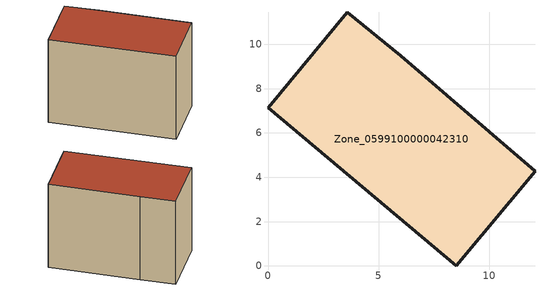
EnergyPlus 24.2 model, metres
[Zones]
Zone_0599100000042310
 floor ground (C_G): 8.5,0 0,7.13 3.59,11.46 5.99,9.48 12.06,4.28 z0
 wall outside (C_F): 8.5,0 12.06,4.28 5.99,9.48 3.59,11.46 0,7.13 8.5,0 z0:8.15
 roof outside (C_R): 0,7.13 8.5,0 12.06,4.28 5.99,9.48 3.59,11.46 z8.15
[BUILDING]
Pand.0599100000042310: North Axis=0; Terrain=City; Loads Convergence Tolerance Value=0.04; Temperature Convergence Tolerance Value=0.4; Solar Distribution=FullExterior; Maximum Number of Warmup Days=25; Minimum Number of Warmup Days=1
[Site:Location]
Rotterdam.The.Hague.AP_ZH_NLD Design_Conditions: Latitude=51.96; Longitude=4.45; Time Zone=1; Elevation=-4.5
[SITE:GROUNDTEMPERATURE:BUILDINGSURFACE]
18, 18, 18, 18, 18, 18, 18, 18, 18, 18, 18, 18
[MATERIAL] Thermal Absorptance=0.9; Solar Absorptance=0.7; Visible Absorptance=0.7
Name | Roughness | Thickness | Conductivity | Density | Specific Heat
G.TI.1946 | MediumSmooth | 0.15 | 1 | 540 | 1210
F.TI.1946 | Rough | 0.3 | 0.857143 | 1920 | 840
R.TI.1946 | MediumRough | 0.2 | 0.1 | 1500 | 1000
[CONSTRUCTION]
C_G: G.TI.1946
C_F: F.TI.1946
C_R: R.TI.1946
[ZONE]
Zone_0599100000042310: Type=1; Multiplier=1; Ceiling Height=Autocalculate; Volume=Autocalculate; Floor Area=autocalculate; Part of Total Floor Area=Yes
[ZONEINFILTRATION:DESIGNFLOWRATE]
Infil_Zone_0599100000042310: Zone or ZoneList or Space or SpaceList=Zone_0599100000042310; Schedule=AlwaysOn; Design Flow Rate Calculation Method=Flow/Area; Flow Rate per Floor Area=0.003; Constant Term Coefficient=1; Temperature Term Coefficient=0; Velocity Term Coefficient=0; Velocity Squared Term Coefficient=0
[HVACTEMPLATE:ZONE:IDEALLOADSAIRSYSTEM]
Zone_0599100000042310: Maximum Heating Supply Air Temperature=50; Minimum Cooling Supply Air Temperature=13; Maximum Heating Supply Air Humidity Ratio=0.0156; Minimum Cooling Supply Air Humidity Ratio=0.0077; Heating Limit=NoLimit; Cooling Limit=NoLimit; Dehumidification Control Type=ConstantSensibleHeatRatio; Cooling Sensible Heat Ratio=0.7; Dehumidification Setpoint=60; Humidification Control Type=None; Humidification Setpoint=30; Outdoor Air Method=None; Outdoor Air Flow Rate per Person=0.00944; Outdoor Air Flow Rate per Zone Floor Area=0; Outdoor Air Flow Rate per Zone=0; Demand Controlled Ventilation Type=None; Outdoor Air Economizer Type=NoEconomizer; Heat Recovery Type=None; Sensible Heat Recovery Effectiveness=0.7; Latent Heat Recovery Effectiveness=0.65
[ZONECONTROL:THERMOSTAT]
ThermostatControl_Zone_0599100000042310: Zone or ZoneList=Zone_0599100000042310; Control Type Schedule=DualSetpointControlType; Control 1=Thermostat_Zone_0599100000042310; Temperature Difference Between Cutout And Setpoint=0
[THERMOSTATSETPOINT:DUALSETPOINT]
Thermostat_Zone_0599100000042310: Heating Setpoint Temperature Schedule=HeatingSetpoint_Zone_0599100000042310; Cooling Setpoint Temperature Schedule=CoolingSetpoint_Zone_0599100000042310
[SCHEDULE:COMPACT]
HeatingSetpoint_Zone_0599100000042310: Through: 12/31, For: AllDays, Until: 24:00, 21
CoolingSetpoint_Zone_0599100000042310: Through: 12/31, For: AllDays, Until: 24:00, 24
DualSetpointControlType: Through: 12/31, For: AllDays, Until: 24:00, 4
AlwaysOn: Through: 12/31, For: AllDays, Until: 24:00, 1
